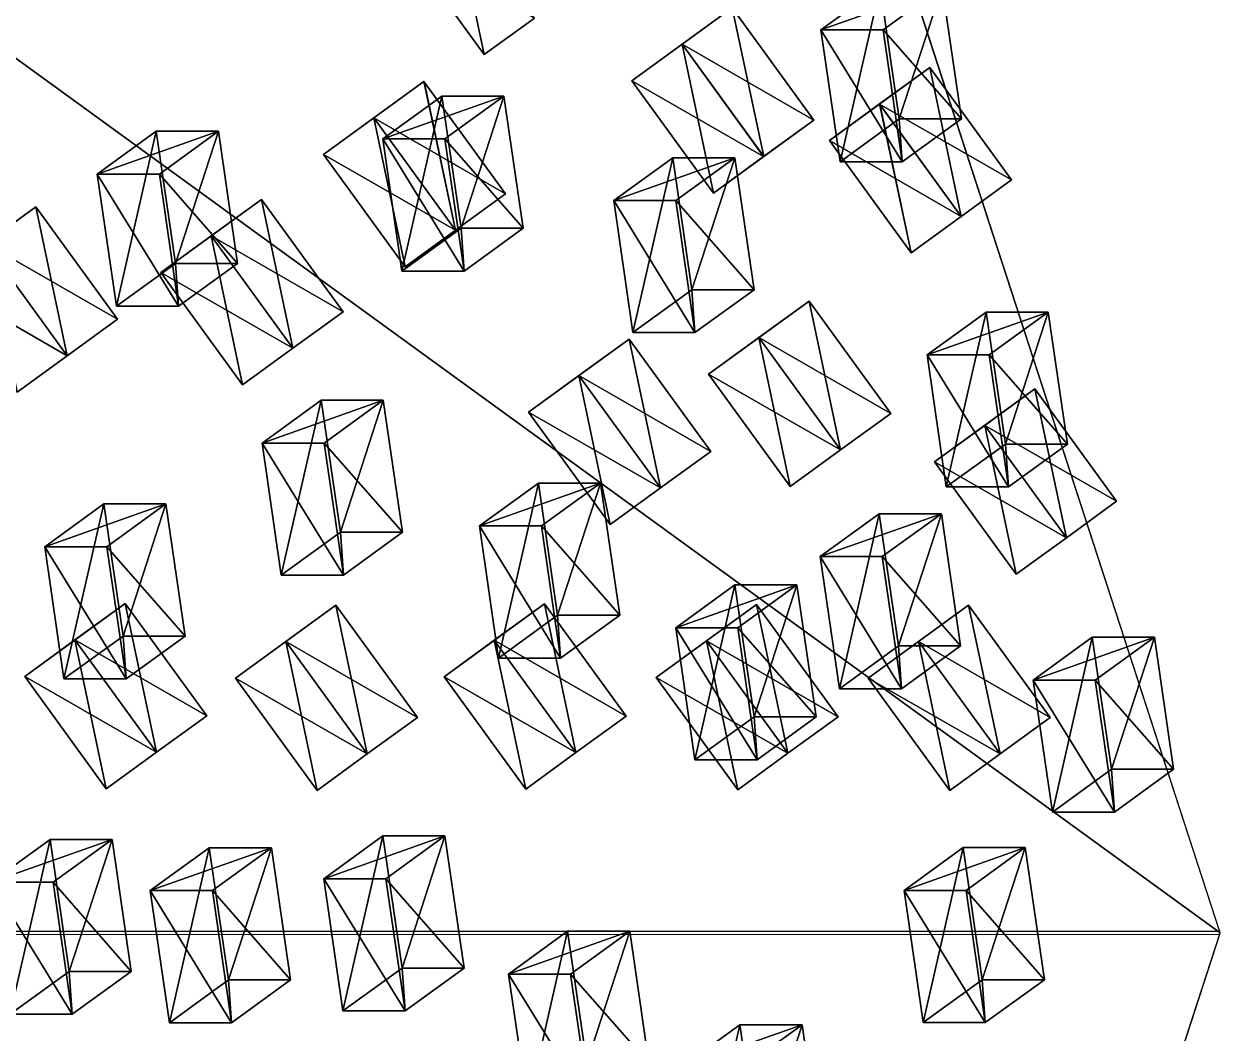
# Model space of a CAD drawing. Header units: metres. Extents: x -324 to 324, y -310 to 311.
# Drawn here: x 237.7 to 323.8, y -7.2 to 65.5 of the extents above; entities that cross this region are included whole.
import ezdxf

# ---------------------------------------------------------------- set-up
doc = ezdxf.new("R2010")
doc.units = ezdxf.units.M

msp = doc.modelspace()

# ---------------------------------------------------------------- linework, layer by layer
for p, q in [((261.94806, 190.31651, -938.3003), (323.74664, 0.10166931, -1061.9042)), ((323.78568, 7.632487e-05, -1061.6997), (261.97623, 190.21135, -938.0959)), ((323.74664, 0.10166931, -1061.9042), (200.13191, 0.09591675, -1261.8993)), ((261.9763, -190.21126, -938.09595), (323.78568, 7.632487e-05, -1061.6997)), ((200.13196, -0.09587097, -1261.8992), (323.74664, -0.101638794, -1061.904)), ((323.74664, -0.101638794, -1061.904), (261.94806, -190.3165, -938.3003))]:
    msp.add_line(p, q)
for points in [[(261.94806, 190.31651, -938.3003), (200.13191, 0.09591675, -1261.8993), (61.935257, 190.3072, -1261.8992), (61.935356, 190.30731, -1261.899)], [(161.96648, 117.557076, -738.10077), (323.78568, 7.632487e-05, -1061.6997), (261.97623, 190.21135, -938.0959), (261.97632, 190.21146, -938.09576)], [(261.94806, 190.31651, -938.3003), (323.74664, 0.10166931, -1061.9042), (200.13191, 0.09591675, -1261.8993), (200.13202, 0.09601675, -1261.8992)], [(161.96648, 117.557076, -738.10077), (161.96652, -117.55703, -738.10077), (261.9763, -190.21126, -938.09595), (261.97638, -190.21115, -938.0958)], [(161.96648, 117.557076, -738.10077), (261.9763, -190.21126, -938.09595), (323.78568, 7.632487e-05, -1061.6997), (323.78577, 0.00017632486, -1061.6996)], [(268.54596, 73.975494, -1072.2019), (264.92758, 71.34659, -1081.146), (270.80545, 63.256416, -1081.146), (270.80554, 63.256516, -1081.1459)], [(270.80545, 63.256416, -1081.146), (274.42383, 65.88533, -1072.2019), (268.54596, 73.975494, -1072.2019), (268.54605, 73.97559, -1072.2018)], [(274.4234, 65.88501, -1083.3823), (270.80545, 63.256416, -1081.146), (264.92758, 71.34659, -1081.146), (264.92767, 71.34669, -1081.1459)], [(296.43042, 55.53597, -999.1704), (295.0483, 65.04653, -996.4065), (299.30197, 68.1367, -1004.91284), (299.30206, 68.1368, -1004.9127)], [(295.0483, 65.04653, -996.4065), (299.52032, 65.04653, -994.1702), (303.774, 68.1367, -1002.6765), (303.77408, 68.1368, -1002.6764)], [(303.774, 68.1367, -1002.6765), (299.30197, 68.1367, -1004.91284), (295.0483, 65.04653, -996.4065), (295.0484, 65.04663, -996.4064)], [(299.30197, 68.1367, -1004.91284), (300.68408, 58.62614, -1007.6767), (296.43042, 55.53597, -999.1704), (296.4305, 55.536068, -999.1703)], [(300.68408, 58.62614, -1007.6767), (299.30197, 68.1367, -1004.91284), (303.774, 68.1367, -1002.6765), (303.77408, 68.1368, -1002.6764)], [(305.1561, 58.62614, -1005.4404), (303.774, 68.1367, -1002.6765), (299.52032, 65.04653, -994.1702), (299.52042, 65.04663, -994.1701)], [(303.774, 68.1367, -1002.6765), (305.1561, 58.62614, -1005.4404), (300.68408, 58.62614, -1007.6767), (300.68417, 58.62624, -1007.6766)], [(281.42734, 61.3725, -1066.1759), (285.04572, 64.00141, -1057.2318), (288.66367, 66.630005, -1059.4681), (288.66376, 66.630104, -1059.468)], [(288.66367, 66.630005, -1059.4681), (285.0453, 64.00109, -1068.4122), (281.42734, 61.3725, -1066.1759), (281.42743, 61.3726, -1066.1758)], [(285.0453, 64.00109, -1068.4122), (288.66367, 66.630005, -1059.4681), (294.54153, 58.539837, -1059.4681), (294.54163, 58.539936, -1059.468)], [(288.66367, 66.630005, -1059.4681), (285.04572, 64.00141, -1057.2318), (290.92358, 55.911243, -1057.2318), (290.92368, 55.911343, -1057.2317)], [(290.92358, 55.911243, -1057.2318), (294.54153, 58.539837, -1059.4681), (288.66367, 66.630005, -1059.4681), (288.66376, 66.630104, -1059.468)], [(274.42383, 65.88533, -1072.2019), (270.80545, 63.256416, -1081.146), (274.4234, 65.88501, -1083.3823), (274.4235, 65.88511, -1083.3822)], [(300.90244, 55.53597, -996.9341), (299.52032, 65.04653, -994.1702), (295.0483, 65.04653, -996.4065), (295.0484, 65.04663, -996.4064)], [(295.0483, 65.04653, -996.4065), (296.43042, 55.53597, -999.1704), (300.90244, 55.53597, -996.9341), (300.90253, 55.536068, -996.93396)], [(299.52032, 65.04653, -994.1702), (300.90244, 55.53597, -996.9341), (305.1561, 58.62614, -1005.4404), (305.1562, 58.62624, -1005.4403)], [(285.04572, 64.00141, -1057.2318), (281.42734, 61.3725, -1066.1759), (287.3052, 53.282333, -1066.1759), (287.3053, 53.282433, -1066.1758)], [(281.42734, 61.3725, -1066.1759), (285.0453, 64.00109, -1068.4122), (290.92316, 55.910923, -1068.4122), (290.92325, 55.911022, -1068.4121)], [(294.54153, 58.539837, -1059.4681), (290.92316, 55.910923, -1068.4122), (285.0453, 64.00109, -1068.4122), (285.04538, 64.00119, -1068.4121)], [(287.3052, 53.282333, -1066.1759), (290.92358, 55.911243, -1057.2318), (285.04572, 64.00141, -1057.2318), (285.0458, 64.00151, -1057.2317)], [(295.6572, 57.06988, -1048.2117), (299.27557, 59.698795, -1039.2676), (302.89352, 62.327385, -1041.5039), (302.89362, 62.327484, -1041.5038)], [(302.89352, 62.327385, -1041.5039), (299.27515, 59.698475, -1050.448), (295.6572, 57.06988, -1048.2117), (295.6573, 57.06998, -1048.2115)], [(299.27515, 59.698475, -1050.448), (302.89352, 62.327385, -1041.5039), (308.7714, 54.237217, -1041.5039), (308.77148, 54.237316, -1041.5038)], [(302.89352, 62.327385, -1041.5039), (299.27557, 59.698795, -1039.2676), (305.15344, 51.608624, -1039.2676), (305.15353, 51.608723, -1039.2675)], [(305.15344, 51.608624, -1039.2676), (308.7714, 54.237217, -1041.5039), (302.89352, 62.327385, -1041.5039), (302.89362, 62.327484, -1041.5038)], [(259.23053, 56.067364, -1108.3225), (262.8489, 58.696278, -1099.3784), (266.46686, 61.324867, -1101.6147), (266.46695, 61.324966, -1101.6146)], [(266.46686, 61.324867, -1101.6147), (262.84848, 58.695957, -1110.5588), (259.23053, 56.067364, -1108.3225), (259.23062, 56.067463, -1108.3224)], [(262.84848, 58.695957, -1110.5588), (266.46686, 61.324867, -1101.6147), (272.34473, 53.2347, -1101.6147), (272.34482, 53.2348, -1101.6146)], [(266.46686, 61.324867, -1101.6147), (262.8489, 58.696278, -1099.3784), (268.72678, 50.606106, -1099.3784), (268.72687, 50.606205, -1099.3783)], [(268.72678, 50.606106, -1099.3784), (272.34473, 53.2347, -1101.6147), (266.46686, 61.324867, -1101.6147), (266.46695, 61.324966, -1101.6146)], [(290.92316, 55.910923, -1068.4122), (287.3052, 53.282333, -1066.1759), (281.42734, 61.3725, -1066.1759), (281.42743, 61.3726, -1066.1758)], [(264.87802, 47.667812, -936.0733), (263.4959, 57.17838, -933.3094), (267.74957, 60.26855, -941.81573), (267.74966, 60.26865, -941.8156)], [(263.4959, 57.17838, -933.3094), (267.96793, 57.17838, -931.0731), (272.2216, 60.26855, -939.5794), (272.22168, 60.26865, -939.5793)], [(272.2216, 60.26855, -939.5794), (267.74957, 60.26855, -941.81573), (263.4959, 57.17838, -933.3094), (263.496, 57.17848, -933.30927)], [(267.74957, 60.26855, -941.81573), (269.13168, 50.757984, -944.5796), (264.87802, 47.667812, -936.0733), (264.8781, 47.66791, -936.0732)], [(269.13168, 50.757984, -944.5796), (267.74957, 60.26855, -941.81573), (272.2216, 60.26855, -939.5794), (272.22168, 60.26865, -939.5793)], [(273.6037, 50.757984, -942.3433), (272.2216, 60.26855, -939.5794), (267.96793, 57.17838, -931.0731), (267.96802, 57.17848, -931.073)], [(272.2216, 60.26855, -939.5794), (273.6037, 50.757984, -942.3433), (269.13168, 50.757984, -944.5796), (269.13177, 50.758083, -944.57947)], [(299.27557, 59.698795, -1039.2676), (295.6572, 57.06988, -1048.2117), (301.53506, 48.979713, -1048.2117), (301.53516, 48.979813, -1048.2115)], [(295.6572, 57.06988, -1048.2117), (299.27515, 59.698475, -1050.448), (305.153, 51.608303, -1050.448), (305.1531, 51.608402, -1050.4479)], [(308.7714, 54.237217, -1041.5039), (305.153, 51.608303, -1050.448), (299.27515, 59.698475, -1050.448), (299.27524, 59.698574, -1050.4479)], [(301.53506, 48.979713, -1048.2117), (305.15344, 51.608624, -1039.2676), (299.27557, 59.698795, -1039.2676), (299.27567, 59.698895, -1039.2675)], [(262.8489, 58.696278, -1099.3784), (259.23053, 56.067364, -1108.3225), (265.1084, 47.977196, -1108.3225), (265.1085, 47.977295, -1108.3224)], [(259.23053, 56.067364, -1108.3225), (262.84848, 58.695957, -1110.5588), (268.72635, 50.605785, -1110.5588), (268.72644, 50.605885, -1110.5587)], [(272.34473, 53.2347, -1101.6147), (268.72635, 50.605785, -1110.5588), (262.84848, 58.695957, -1110.5588), (262.84857, 58.696056, -1110.5587)], [(265.1084, 47.977196, -1108.3225), (268.72678, 50.606106, -1099.3784), (262.8489, 58.696278, -1099.3784), (262.849, 58.696377, -1099.3783)], [(300.90244, 55.53597, -996.9341), (296.43042, 55.53597, -999.1704), (300.68408, 58.62614, -1007.6767), (300.68417, 58.62624, -1007.6766)], [(300.68408, 58.62614, -1007.6767), (305.1561, 58.62614, -1005.4404), (300.90244, 55.53597, -996.9341), (300.90253, 55.536068, -996.93396)], [(244.32092, 45.134056, -894.9641), (242.93883, 54.644623, -892.2002), (247.19249, 57.734795, -900.70654), (247.1926, 57.734894, -900.7064)], [(242.93883, 54.644623, -892.2002), (247.41084, 54.644623, -889.9639), (251.66452, 57.734795, -898.4702), (251.66463, 57.734894, -898.4701)], [(251.66452, 57.734795, -898.4702), (247.19249, 57.734795, -900.70654), (242.93883, 54.644623, -892.2002), (242.93893, 54.644722, -892.2001)], [(247.19249, 57.734795, -900.70654), (248.5746, 48.224228, -903.4704), (244.32092, 45.134056, -894.9641), (244.32103, 45.134155, -894.964)], [(248.5746, 48.224228, -903.4704), (247.19249, 57.734795, -900.70654), (251.66452, 57.734795, -898.4702), (251.66463, 57.734894, -898.4701)], [(253.04662, 48.224228, -901.23413), (251.66452, 57.734795, -898.4702), (247.41084, 54.644623, -889.9639), (247.41095, 54.644722, -889.9638)], [(251.66452, 57.734795, -898.4702), (253.04662, 48.224228, -901.23413), (248.5746, 48.224228, -903.4704), (248.5747, 48.224327, -903.4703)], [(290.92316, 55.910923, -1068.4122), (294.54153, 58.539837, -1059.4681), (290.92358, 55.911243, -1057.2318), (290.92368, 55.911343, -1057.2317)], [(269.35004, 47.667812, -933.837), (267.96793, 57.17838, -931.0731), (263.4959, 57.17838, -933.3094), (263.496, 57.17848, -933.30927)], [(263.4959, 57.17838, -933.3094), (264.87802, 47.667812, -936.0733), (269.35004, 47.667812, -933.837), (269.35013, 47.66791, -933.83685)], [(267.96793, 57.17838, -931.0731), (269.35004, 47.667812, -933.837), (273.6037, 50.757984, -942.3433), (273.6038, 50.758083, -942.3432)], [(305.153, 51.608303, -1050.448), (301.53506, 48.979713, -1048.2117), (295.6572, 57.06988, -1048.2117), (295.6573, 57.06998, -1048.2115)], [(268.72635, 50.605785, -1110.5588), (265.1084, 47.977196, -1108.3225), (259.23053, 56.067364, -1108.3225), (259.23062, 56.067463, -1108.3224)], [(281.50717, 43.232594, -969.3276), (280.12506, 52.74316, -966.56366), (284.37872, 55.833332, -975.07), (284.3788, 55.83343, -975.0699)], [(280.12506, 52.74316, -966.56366), (284.59708, 52.74316, -964.3274), (288.85074, 55.833332, -972.8337), (288.85083, 55.83343, -972.83356)], [(288.85074, 55.833332, -972.8337), (284.37872, 55.833332, -975.07), (280.12506, 52.74316, -966.56366), (280.12515, 52.74326, -966.56354)], [(284.37872, 55.833332, -975.07), (285.76083, 46.322765, -977.83386), (281.50717, 43.232594, -969.3276), (281.50726, 43.232693, -969.32745)], [(285.76083, 46.322765, -977.83386), (284.37872, 55.833332, -975.07), (288.85074, 55.833332, -972.8337), (288.85083, 55.83343, -972.83356)], [(290.23285, 46.322765, -975.5976), (288.85074, 55.833332, -972.8337), (284.59708, 52.74316, -964.3274), (284.59717, 52.74326, -964.3273)], [(288.85074, 55.833332, -972.8337), (290.23285, 46.322765, -975.5976), (285.76083, 46.322765, -977.83386), (285.76093, 46.322865, -977.83374)], [(290.92358, 55.911243, -1057.2318), (287.3052, 53.282333, -1066.1759), (290.92316, 55.910923, -1068.4122), (290.92325, 55.911022, -1068.4121)], [(248.79295, 45.134056, -892.7278), (247.41084, 54.644623, -889.9639), (242.93883, 54.644623, -892.2002), (242.93893, 54.644722, -892.2001)], [(242.93883, 54.644623, -892.2002), (244.32092, 45.134056, -894.9641), (248.79295, 45.134056, -892.7278), (248.79306, 45.134155, -892.72766)], [(247.41084, 54.644623, -889.9639), (248.79295, 45.134056, -892.7278), (253.04662, 48.224228, -901.23413), (253.04672, 48.224327, -901.234)], [(305.153, 51.608303, -1050.448), (308.7714, 54.237217, -1041.5039), (305.15344, 51.608624, -1039.2676), (305.15353, 51.608723, -1039.2675)], [(247.52797, 47.564938, -1137.2494), (251.14636, 50.19385, -1128.3053), (254.76431, 52.82244, -1130.5416), (254.76442, 52.82254, -1130.5415)], [(254.76431, 52.82244, -1130.5416), (251.14592, 50.19353, -1139.4857), (247.52797, 47.564938, -1137.2494), (247.52808, 47.565037, -1137.2493)], [(251.14592, 50.19353, -1139.4857), (254.76431, 52.82244, -1130.5416), (260.64215, 44.732273, -1130.5416), (260.64224, 44.732372, -1130.5415)], [(254.76431, 52.82244, -1130.5416), (251.14636, 50.19385, -1128.3053), (257.02423, 42.10368, -1128.3053), (257.02432, 42.10378, -1128.3052)], [(257.02423, 42.10368, -1128.3053), (260.64215, 44.732273, -1130.5416), (254.76431, 52.82244, -1130.5416), (254.76442, 52.82254, -1130.5415)], [(268.72635, 50.605785, -1110.5588), (272.34473, 53.2347, -1101.6147), (268.72678, 50.606106, -1099.3784), (268.72687, 50.606205, -1099.3783)], [(285.9792, 43.232594, -967.09125), (284.59708, 52.74316, -964.3274), (280.12506, 52.74316, -966.56366), (280.12515, 52.74326, -966.56354)], [(280.12506, 52.74316, -966.56366), (281.50717, 43.232594, -969.3276), (285.9792, 43.232594, -967.09125), (285.97928, 43.232693, -967.0911)], [(284.59708, 52.74316, -964.3274), (285.9792, 43.232594, -967.09125), (290.23285, 46.322765, -975.5976), (290.23294, 46.322865, -975.5975)], [(231.28735, 47.03281, -1164.1494), (234.90575, 49.661724, -1155.2053), (238.5237, 52.290314, -1157.4417), (238.5238, 52.290413, -1157.4415)], [(238.5237, 52.290314, -1157.4417), (234.9053, 49.661404, -1166.3857), (231.28735, 47.03281, -1164.1494), (231.28746, 47.03291, -1164.1493)], [(234.9053, 49.661404, -1166.3857), (238.5237, 52.290314, -1157.4417), (244.40155, 44.200146, -1157.4417), (244.40166, 44.200245, -1157.4415)], [(238.5237, 52.290314, -1157.4417), (234.90575, 49.661724, -1155.2053), (240.7836, 41.571552, -1155.2053), (240.7837, 41.57165, -1155.2052)], [(240.7836, 41.571552, -1155.2053), (244.40155, 44.200146, -1157.4417), (238.5237, 52.290314, -1157.4417), (238.5238, 52.290413, -1157.4415)], [(305.15344, 51.608624, -1039.2676), (301.53506, 48.979713, -1048.2117), (305.153, 51.608303, -1050.448), (305.1531, 51.608402, -1050.4479)], [(251.14636, 50.19385, -1128.3053), (247.52797, 47.564938, -1137.2494), (253.40582, 39.47477, -1137.2494), (253.40593, 39.47487, -1137.2493)], [(247.52797, 47.564938, -1137.2494), (251.14592, 50.19353, -1139.4857), (257.02377, 42.10336, -1139.4857), (257.02386, 42.10346, -1139.4856)], [(260.64215, 44.732273, -1130.5416), (257.02377, 42.10336, -1139.4857), (251.14592, 50.19353, -1139.4857), (251.14603, 50.19363, -1139.4856)], [(253.40582, 39.47477, -1137.2494), (257.02423, 42.10368, -1128.3053), (251.14636, 50.19385, -1128.3053), (251.14647, 50.19395, -1128.3052)], [(269.35004, 47.667812, -933.837), (264.87802, 47.667812, -936.0733), (269.13168, 50.757984, -944.5796), (269.13177, 50.758083, -944.57947)], [(268.72678, 50.606106, -1099.3784), (265.1084, 47.977196, -1108.3225), (268.72635, 50.605785, -1110.5588), (268.72644, 50.605885, -1110.5587)], [(269.13168, 50.757984, -944.5796), (273.6037, 50.757984, -942.3433), (269.35004, 47.667812, -933.837), (269.35013, 47.66791, -933.83685)], [(231.28735, 47.03281, -1164.1494), (234.9053, 49.661404, -1166.3857), (240.78316, 41.57123, -1166.3857), (240.78326, 41.57133, -1166.3856)], [(244.40155, 44.200146, -1157.4417), (240.78316, 41.57123, -1166.3857), (234.9053, 49.661404, -1166.3857), (234.90541, 49.661503, -1166.3856)], [(237.1652, 38.942642, -1164.1494), (240.7836, 41.571552, -1155.2053), (234.90575, 49.661724, -1155.2053), (234.90585, 49.661823, -1155.2052)], [(248.79295, 45.134056, -892.7278), (244.32092, 45.134056, -894.9641), (248.5746, 48.224228, -903.4704), (248.5747, 48.224327, -903.4703)], [(257.02377, 42.10336, -1139.4857), (253.40582, 39.47477, -1137.2494), (247.52797, 47.564938, -1137.2494), (247.52808, 47.565037, -1137.2493)], [(248.5746, 48.224228, -903.4704), (253.04662, 48.224228, -901.23413), (248.79295, 45.134056, -892.7278), (248.79306, 45.134155, -892.72766)], [(240.78316, 41.57123, -1166.3857), (237.1652, 38.942642, -1164.1494), (231.28735, 47.03281, -1164.1494), (231.28746, 47.03291, -1164.1493)], [(285.9792, 43.232594, -967.09125), (281.50717, 43.232594, -969.3276), (285.76083, 46.322765, -977.83386), (285.76093, 46.322865, -977.83374)], [(285.76083, 46.322765, -977.83386), (290.23285, 46.322765, -975.5976), (285.9792, 43.232594, -967.09125), (285.97928, 43.232693, -967.0911)], [(286.9554, 40.244152, -1082.0673), (290.5738, 42.873066, -1073.1232), (294.19174, 45.501656, -1075.3595), (294.19183, 45.501755, -1075.3594)], [(294.19174, 45.501656, -1075.3595), (290.57336, 42.872746, -1084.3036), (286.9554, 40.244152, -1082.0673), (286.9555, 40.24425, -1082.0671)], [(290.57336, 42.872746, -1084.3036), (294.19174, 45.501656, -1075.3595), (300.0696, 37.411488, -1075.3595), (300.0697, 37.411587, -1075.3594)], [(294.19174, 45.501656, -1075.3595), (290.5738, 42.873066, -1073.1232), (296.45166, 34.782894, -1073.1232), (296.45175, 34.782993, -1073.123)], [(296.45166, 34.782894, -1073.1232), (300.0696, 37.411488, -1075.3595), (294.19174, 45.501656, -1075.3595), (294.19183, 45.501755, -1075.3594)], [(240.78316, 41.57123, -1166.3857), (244.40155, 44.200146, -1157.4417), (240.7836, 41.571552, -1155.2053), (240.7837, 41.57165, -1155.2052)], [(257.02377, 42.10336, -1139.4857), (260.64215, 44.732273, -1130.5416), (257.02423, 42.10368, -1128.3053), (257.02432, 42.10378, -1128.3052)], [(304.07208, 32.11699, -1014.45184), (302.68997, 41.627556, -1011.6879), (306.94363, 44.717728, -1020.1943), (306.94373, 44.717827, -1020.19415)], [(302.68997, 41.627556, -1011.6879), (307.162, 41.627556, -1009.45166), (311.41565, 44.717728, -1017.95795), (311.41574, 44.717827, -1017.9578)], [(311.41565, 44.717728, -1017.95795), (306.94363, 44.717728, -1020.1943), (302.68997, 41.627556, -1011.6879), (302.69006, 41.627655, -1011.6878)], [(306.94363, 44.717728, -1020.1943), (308.32574, 35.20716, -1022.9581), (304.07208, 32.11699, -1014.45184), (304.07217, 32.11709, -1014.4517)], [(308.32574, 35.20716, -1022.9581), (306.94363, 44.717728, -1020.1943), (311.41565, 44.717728, -1017.95795), (311.41574, 44.717827, -1017.9578)], [(312.79776, 35.20716, -1020.72186), (311.41565, 44.717728, -1017.95795), (307.162, 41.627556, -1009.45166), (307.16208, 41.627655, -1009.45154)], [(311.41565, 44.717728, -1017.95795), (312.79776, 35.20716, -1020.72186), (308.32574, 35.20716, -1022.9581), (308.32584, 35.20726, -1022.958)], [(273.99374, 37.510998, -1106.2496), (277.61212, 40.13991, -1097.3055), (281.23007, 42.7685, -1099.5419), (281.23016, 42.7686, -1099.5417)], [(281.23007, 42.7685, -1099.5419), (277.6117, 40.13959, -1108.486), (273.99374, 37.510998, -1106.2496), (273.99384, 37.511097, -1106.2495)], [(277.6117, 40.13959, -1108.486), (281.23007, 42.7685, -1099.5419), (287.10794, 34.678333, -1099.5419), (287.10803, 34.678432, -1099.5417)], [(281.23007, 42.7685, -1099.5419), (277.61212, 40.13991, -1097.3055), (283.49, 32.04974, -1097.3055), (283.49008, 32.04984, -1097.3054)], [(283.49, 32.04974, -1097.3055), (287.10794, 34.678333, -1099.5419), (281.23007, 42.7685, -1099.5419), (281.23016, 42.7686, -1099.5417)], [(290.5738, 42.873066, -1073.1232), (286.9554, 40.244152, -1082.0673), (292.83328, 32.153984, -1082.0673), (292.83337, 32.154083, -1082.0671)], [(286.9554, 40.244152, -1082.0673), (290.57336, 42.872746, -1084.3036), (296.45123, 34.782574, -1084.3036), (296.45132, 34.782673, -1084.3035)], [(300.0696, 37.411488, -1075.3595), (296.45123, 34.782574, -1084.3036), (290.57336, 42.872746, -1084.3036), (290.57346, 42.872845, -1084.3035)], [(292.83328, 32.153984, -1082.0673), (296.45166, 34.782894, -1073.1232), (290.5738, 42.873066, -1073.1232), (290.57388, 42.873165, -1073.123)], [(240.7836, 41.571552, -1155.2053), (237.1652, 38.942642, -1164.1494), (240.78316, 41.57123, -1166.3857), (240.78326, 41.57133, -1166.3856)], [(257.02423, 42.10368, -1128.3053), (253.40582, 39.47477, -1137.2494), (257.02377, 42.10336, -1139.4857), (257.02386, 42.10346, -1139.4856)], [(308.5441, 32.11699, -1012.2155), (307.162, 41.627556, -1009.45166), (302.68997, 41.627556, -1011.6879), (302.69006, 41.627655, -1011.6878)], [(302.68997, 41.627556, -1011.6879), (304.07208, 32.11699, -1014.45184), (308.5441, 32.11699, -1012.2155), (308.5442, 32.11709, -1012.2154)], [(307.162, 41.627556, -1009.45166), (308.5441, 32.11699, -1012.2155), (312.79776, 35.20716, -1020.72186), (312.79785, 35.20726, -1020.72174)], [(277.61212, 40.13991, -1097.3055), (273.99374, 37.510998, -1106.2496), (279.8716, 29.420828, -1106.2496), (279.8717, 29.420927, -1106.2495)], [(273.99374, 37.510998, -1106.2496), (277.6117, 40.13959, -1108.486), (283.48956, 32.04942, -1108.486), (283.48965, 32.04952, -1108.4858)], [(287.10794, 34.678333, -1099.5419), (283.48956, 32.04942, -1108.486), (277.6117, 40.13959, -1108.486), (277.6118, 40.13969, -1108.4858)], [(279.8716, 29.420828, -1106.2496), (283.49, 32.04974, -1097.3055), (277.61212, 40.13991, -1097.3055), (277.6122, 40.14001, -1097.3054)], [(296.45123, 34.782574, -1084.3036), (292.83328, 32.153984, -1082.0673), (286.9554, 40.244152, -1082.0673), (286.9555, 40.24425, -1082.0671)], [(303.22284, 33.920773, -1063.1819), (306.84122, 36.549686, -1054.2378), (310.45917, 39.178276, -1056.4741), (310.45926, 39.178375, -1056.474)], [(310.45917, 39.178276, -1056.4741), (306.8408, 36.549366, -1065.4182), (303.22284, 33.920773, -1063.1819), (303.22293, 33.92087, -1063.1818)], [(306.8408, 36.549366, -1065.4182), (310.45917, 39.178276, -1056.4741), (316.33704, 31.088108, -1056.4741), (316.33713, 31.088207, -1056.474)], [(310.45917, 39.178276, -1056.4741), (306.84122, 36.549686, -1054.2378), (312.7191, 28.459515, -1054.2378), (312.71918, 28.459614, -1054.2377)], [(312.7191, 28.459515, -1054.2378), (316.33704, 31.088108, -1056.4741), (310.45917, 39.178276, -1056.4741), (310.45926, 39.178375, -1056.474)], [(256.19385, 25.76369, -918.70703), (254.81174, 35.274258, -915.9431), (259.0654, 38.36443, -924.44946), (259.0655, 38.36453, -924.44934)], [(254.81174, 35.274258, -915.9431), (259.28375, 35.274258, -913.70685), (263.5374, 38.36443, -922.21313), (263.5375, 38.36453, -922.213)], [(263.5374, 38.36443, -922.21313), (259.0654, 38.36443, -924.44946), (254.81174, 35.274258, -915.9431), (254.81184, 35.274357, -915.943)], [(259.0654, 38.36443, -924.44946), (260.4475, 28.853863, -927.2133), (256.19385, 25.76369, -918.70703), (256.19394, 25.76379, -918.7069)], [(260.4475, 28.853863, -927.2133), (259.0654, 38.36443, -924.44946), (263.5374, 38.36443, -922.21313), (263.5375, 38.36453, -922.213)], [(264.91953, 28.853865, -924.97705), (263.5374, 38.36443, -922.21313), (259.28375, 35.274258, -913.70685), (259.28384, 35.274357, -913.7067)], [(263.5374, 38.36443, -922.21313), (264.91953, 28.853865, -924.97705), (260.4475, 28.853863, -927.2133), (260.4476, 28.853962, -927.2132)], [(283.48956, 32.04942, -1108.486), (279.8716, 29.420828, -1106.2496), (273.99374, 37.510998, -1106.2496), (273.99384, 37.511097, -1106.2495)], [(296.45123, 34.782574, -1084.3036), (300.0696, 37.411488, -1075.3595), (296.45166, 34.782894, -1073.1232), (296.45175, 34.782993, -1073.123)], [(306.84122, 36.549686, -1054.2378), (303.22284, 33.920773, -1063.1819), (309.1007, 25.830603, -1063.1819), (309.1008, 25.830702, -1063.1818)], [(303.22284, 33.920773, -1063.1819), (306.8408, 36.549366, -1065.4182), (312.71866, 28.459196, -1065.4182), (312.71875, 28.459295, -1065.4181)], [(316.33704, 31.088108, -1056.4741), (312.71866, 28.459196, -1065.4182), (306.8408, 36.549366, -1065.4182), (306.84088, 36.549465, -1065.4181)], [(309.1007, 25.830603, -1063.1819), (312.7191, 28.459515, -1054.2378), (306.84122, 36.549686, -1054.2378), (306.8413, 36.549786, -1054.2377)], [(260.66586, 25.763693, -916.4707), (259.28375, 35.274258, -913.70685), (254.81174, 35.274258, -915.9431), (254.81184, 35.274357, -915.943)], [(254.81174, 35.274258, -915.9431), (256.19385, 25.76369, -918.70703), (260.66586, 25.763693, -916.4707), (260.66595, 25.763792, -916.4706)], [(259.28375, 35.274258, -913.70685), (260.66586, 25.763693, -916.4707), (264.91953, 28.853865, -924.97705), (264.91962, 28.853964, -924.9769)], [(283.48956, 32.04942, -1108.486), (287.10794, 34.678333, -1099.5419), (283.49, 32.04974, -1097.3055), (283.49008, 32.04984, -1097.3054)], [(296.45166, 34.782894, -1073.1232), (292.83328, 32.153984, -1082.0673), (296.45123, 34.782574, -1084.3036), (296.45132, 34.782673, -1084.3035)], [(308.5441, 32.11699, -1012.2155), (304.07208, 32.11699, -1014.45184), (308.32574, 35.20716, -1022.9581), (308.32584, 35.20726, -1022.958)], [(308.32574, 35.20716, -1022.9581), (312.79776, 35.20716, -1020.72186), (308.5441, 32.11699, -1012.2155), (308.5442, 32.11709, -1012.2154)], [(312.71866, 28.459196, -1065.4182), (309.1007, 25.830603, -1063.1819), (303.22284, 33.920773, -1063.1819), (303.22293, 33.92087, -1063.1818)], [(271.83444, 19.79807, -949.98444), (270.45233, 29.308636, -947.2205), (274.706, 32.398808, -955.72687), (274.7061, 32.398907, -955.72675)], [(270.45233, 29.308636, -947.2205), (274.92435, 29.308638, -944.98425), (279.178, 32.398808, -953.49054), (279.1781, 32.398907, -953.4904)], [(279.178, 32.398808, -953.49054), (274.706, 32.398808, -955.72687), (270.45233, 29.308636, -947.2205), (270.45242, 29.308735, -947.2204)], [(274.706, 32.398808, -955.72687), (276.0881, 22.888243, -958.4907), (271.83444, 19.79807, -949.98444), (271.83453, 19.79817, -949.9843)], [(276.0881, 22.888243, -958.4907), (274.706, 32.398808, -955.72687), (279.178, 32.398808, -953.49054), (279.1781, 32.398907, -953.4904)], [(280.56012, 22.888245, -956.25446), (279.178, 32.398808, -953.49054), (274.92435, 29.308638, -944.98425), (274.92444, 29.308737, -944.98413)], [(279.178, 32.398808, -953.49054), (280.56012, 22.888245, -956.25446), (276.0881, 22.888243, -958.4907), (276.0882, 22.888342, -958.4906)], [(283.49, 32.04974, -1097.3055), (279.8716, 29.420828, -1106.2496), (283.48956, 32.04942, -1108.486), (283.48965, 32.04952, -1108.4858)], [(312.71866, 28.459196, -1065.4182), (316.33704, 31.088108, -1056.4741), (312.7191, 28.459515, -1054.2378), (312.71918, 28.459614, -1054.2377)], [(239.16193, 27.803938, -884.64734), (243.63394, 27.80394, -882.4111), (247.88762, 30.894112, -890.91736), (247.88773, 30.89421, -890.91724)], [(240.54402, 18.293373, -887.41125), (239.16193, 27.803938, -884.64734), (243.41559, 30.89411, -893.1537), (243.4157, 30.894209, -893.15356)], [(247.88762, 30.894112, -890.91736), (243.41559, 30.89411, -893.1537), (239.16193, 27.803938, -884.64734), (239.16203, 27.804037, -884.6472)], [(243.41559, 30.89411, -893.1537), (244.7977, 21.383545, -895.91754), (240.54402, 18.293373, -887.41125), (240.54413, 18.293472, -887.41113)], [(244.7977, 21.383545, -895.91754), (243.41559, 30.89411, -893.1537), (247.88762, 30.894112, -890.91736), (247.88773, 30.89421, -890.91724)], [(249.26971, 21.383547, -893.6813), (247.88762, 30.894112, -890.91736), (243.63394, 27.80394, -882.4111), (243.63405, 27.804039, -882.41095)], [(247.88762, 30.894112, -890.91736), (249.26971, 21.383547, -893.6813), (244.7977, 21.383545, -895.91754), (244.7978, 21.383644, -895.9174)], [(294.9923, 27.10063, -996.2945), (299.46432, 27.100632, -994.0582), (303.718, 30.190804, -1002.5645), (303.71808, 30.190903, -1002.5644)], [(296.37442, 17.590065, -999.0584), (294.9923, 27.10063, -996.2945), (299.24597, 30.190802, -1004.80084), (299.24606, 30.1909, -1004.8007)], [(303.718, 30.190804, -1002.5645), (299.24597, 30.190802, -1004.80084), (294.9923, 27.10063, -996.2945), (294.9924, 27.100729, -996.2944)], [(299.24597, 30.190802, -1004.80084), (300.62808, 20.680237, -1007.5647), (296.37442, 17.590065, -999.0584), (296.3745, 17.590164, -999.0583)], [(300.62808, 20.680237, -1007.5647), (299.24597, 30.190802, -1004.80084), (303.718, 30.190804, -1002.5645), (303.71808, 30.190903, -1002.5644)], [(305.1001, 20.680239, -1005.3284), (303.718, 30.190804, -1002.5645), (299.46432, 27.100632, -994.0582), (299.46442, 27.10073, -994.0581)], [(303.718, 30.190804, -1002.5645), (305.1001, 20.680239, -1005.3284), (300.62808, 20.680237, -1007.5647), (300.62817, 20.680336, -1007.5646)], [(276.30646, 19.798073, -947.7481), (274.92435, 29.308638, -944.98425), (270.45233, 29.308636, -947.2205), (270.45242, 29.308735, -947.2204)], [(270.45233, 29.308636, -947.2205), (271.83444, 19.79807, -949.98444), (276.30646, 19.798073, -947.7481), (276.30655, 19.798172, -947.748)], [(274.92435, 29.308638, -944.98425), (276.30646, 19.798073, -947.7481), (280.56012, 22.888245, -956.25446), (280.5602, 22.888344, -956.25433)], [(260.66586, 25.763693, -916.4707), (256.19385, 25.76369, -918.70703), (260.4475, 28.853863, -927.2133), (260.4476, 28.853962, -927.2132)], [(260.4475, 28.853863, -927.2133), (264.91953, 28.853865, -924.97705), (260.66586, 25.763693, -916.4707), (260.66595, 25.763792, -916.4706)], [(312.7191, 28.459515, -1054.2378), (309.1007, 25.830603, -1063.1819), (312.71866, 28.459196, -1065.4182), (312.71875, 28.459295, -1065.4181)], [(245.01605, 18.293375, -885.1749), (243.63394, 27.80394, -882.4111), (239.16193, 27.803938, -884.64734), (239.16203, 27.804037, -884.6472)], [(239.16193, 27.803938, -884.64734), (240.54402, 18.293373, -887.41125), (245.01605, 18.293375, -885.1749), (245.01616, 18.293474, -885.1748)], [(243.63394, 27.80394, -882.4111), (245.01605, 18.293375, -885.1749), (249.26971, 21.383547, -893.6813), (249.26982, 21.383646, -893.68115)], [(300.84644, 17.590067, -996.8221), (299.46432, 27.100632, -994.0582), (294.9923, 27.10063, -996.2945), (294.9924, 27.100729, -996.2944)], [(294.9923, 27.10063, -996.2945), (296.37442, 17.590065, -999.0584), (300.84644, 17.590067, -996.8221), (300.84653, 17.590166, -996.82196)], [(299.46432, 27.100632, -994.0582), (300.84644, 17.590067, -996.8221), (305.1001, 20.680239, -1005.3284), (305.1002, 20.680338, -1005.3283)], [(284.59506, 21.984095, -975.50256), (289.06708, 21.984097, -973.2663), (293.32074, 25.074268, -981.7726), (293.32083, 25.074368, -981.77246)], [(285.97717, 12.47353, -978.2665), (284.59506, 21.984095, -975.50256), (288.84872, 25.074266, -984.0089), (288.84882, 25.074366, -984.0088)], [(293.32074, 25.074268, -981.7726), (288.84872, 25.074266, -984.0089), (284.59506, 21.984095, -975.50256), (284.59515, 21.984194, -975.50244)], [(288.84872, 25.074266, -984.0089), (290.23083, 15.563702, -986.77277), (285.97717, 12.47353, -978.2665), (285.97726, 12.47363, -978.26636)], [(290.23083, 15.563702, -986.77277), (288.84872, 25.074266, -984.0089), (293.32074, 25.074268, -981.7726), (293.32083, 25.074368, -981.77246)], [(294.70285, 15.563704, -984.5365), (293.32074, 25.074268, -981.7726), (289.06708, 21.984097, -973.2663), (289.06717, 21.984196, -973.2662)], [(293.32074, 25.074268, -981.7726), (294.70285, 15.563704, -984.5365), (290.23083, 15.563702, -986.77277), (290.23093, 15.563802, -986.77264)], [(237.71553, 18.473942, -1187.3186), (241.33392, 21.102854, -1178.3745), (244.95187, 23.731447, -1180.6108), (244.95198, 23.731546, -1180.6107)], [(244.95187, 23.731447, -1180.6108), (241.33348, 21.102535, -1189.5549), (237.71553, 18.473942, -1187.3186), (237.71564, 18.474041, -1187.3185)], [(241.33348, 21.102535, -1189.5549), (244.95187, 23.731447, -1180.6108), (250.82973, 15.641277, -1180.6108), (250.82983, 15.641377, -1180.6107)], [(244.95187, 23.731447, -1180.6108), (241.33392, 21.102854, -1178.3745), (247.21178, 13.012685, -1178.3745), (247.21188, 13.012785, -1178.3744)], [(247.21178, 13.012685, -1178.3745), (250.82973, 15.641277, -1180.6108), (244.95187, 23.731447, -1180.6108), (244.95198, 23.731546, -1180.6107)], [(252.88931, 18.358288, -1162.9058), (256.5077, 20.9872, -1153.9617), (260.12564, 23.615793, -1156.198), (260.12573, 23.615892, -1156.1979)], [(260.12564, 23.615793, -1156.198), (256.50726, 20.986881, -1165.1421), (252.88931, 18.358288, -1162.9058), (252.88942, 18.358387, -1162.9056)], [(256.50726, 20.986881, -1165.1421), (260.12564, 23.615793, -1156.198), (266.0035, 15.525623, -1156.198), (266.0036, 15.525723, -1156.1979)], [(260.12564, 23.615793, -1156.198), (256.5077, 20.9872, -1153.9617), (262.38556, 12.897031, -1153.9617), (262.38565, 12.897131, -1153.9615)], [(262.38556, 12.897031, -1153.9617), (266.0035, 15.525623, -1156.198), (260.12564, 23.615793, -1156.198), (260.12573, 23.615892, -1156.1979)], [(267.91177, 18.450954, -1138.493), (271.53015, 21.079866, -1129.549), (275.1481, 23.70846, -1131.7853), (275.1482, 23.708559, -1131.7852)], [(275.1481, 23.70846, -1131.7853), (271.52972, 21.079548, -1140.7294), (267.91177, 18.450954, -1138.493), (267.91187, 18.451054, -1138.4929)], [(271.52972, 21.079548, -1140.7294), (275.1481, 23.70846, -1131.7853), (281.02597, 15.61829, -1131.7853), (281.02606, 15.61839, -1131.7852)], [(275.1481, 23.70846, -1131.7853), (271.53015, 21.079866, -1129.549), (277.40802, 12.989697, -1129.549), (277.4081, 12.989798, -1129.5488)], [(277.40802, 12.989697, -1129.549), (281.02597, 15.61829, -1131.7853), (275.1481, 23.70846, -1131.7853), (275.1482, 23.708559, -1131.7852)], [(283.17877, 18.403004, -1113.8499), (286.79715, 21.031916, -1104.9058), (290.4151, 23.66051, -1107.1421), (290.4152, 23.660608, -1107.142)], [(290.4151, 23.66051, -1107.1421), (286.79672, 21.031597, -1116.0862), (283.17877, 18.403004, -1113.8499), (283.17886, 18.403103, -1113.8497)], [(286.79672, 21.031597, -1116.0862), (290.4151, 23.66051, -1107.1421), (296.29297, 15.570339, -1107.1421), (296.29306, 15.570439, -1107.142)], [(290.4151, 23.66051, -1107.1421), (286.79715, 21.031916, -1104.9058), (292.67502, 12.941747, -1104.9058), (292.6751, 12.941847, -1104.9056)], [(292.67502, 12.941747, -1104.9058), (296.29297, 15.570339, -1107.1421), (290.4151, 23.66051, -1107.1421), (290.4152, 23.660608, -1107.142)], [(298.44574, 18.35506, -1089.2068), (302.06412, 20.983973, -1080.2627), (305.68207, 23.612566, -1082.499), (305.68216, 23.612665, -1082.4989)], [(305.68207, 23.612566, -1082.499), (302.0637, 20.983654, -1091.4431), (298.44574, 18.35506, -1089.2068), (298.44583, 18.35516, -1089.2067)], [(302.0637, 20.983654, -1091.4431), (305.68207, 23.612566, -1082.499), (311.55994, 15.522396, -1082.499), (311.56003, 15.522496, -1082.4989)], [(305.68207, 23.612566, -1082.499), (302.06412, 20.983973, -1080.2627), (307.942, 12.893804, -1080.2627), (307.94208, 12.893904, -1080.2626)], [(307.942, 12.893804, -1080.2627), (311.55994, 15.522396, -1082.499), (305.68207, 23.612566, -1082.499), (305.68216, 23.612665, -1082.4989)], [(276.30646, 19.798073, -947.7481), (271.83444, 19.79807, -949.98444), (276.0881, 22.888243, -958.4907), (276.0882, 22.888342, -958.4906)], [(276.0881, 22.888243, -958.4907), (280.56012, 22.888245, -956.25446), (276.30646, 19.798073, -947.7481), (276.30655, 19.798172, -947.748)], [(290.4492, 12.473532, -976.03015), (289.06708, 21.984097, -973.2663), (284.59506, 21.984095, -975.50256), (284.59515, 21.984194, -975.50244)], [(284.59506, 21.984095, -975.50256), (285.97717, 12.47353, -978.2665), (290.4492, 12.473532, -976.03015), (290.44928, 12.473632, -976.03)], [(289.06708, 21.984097, -973.2663), (290.4492, 12.473532, -976.03015), (294.70285, 15.563704, -984.5365), (294.70294, 15.563804, -984.5364)], [(241.33392, 21.102854, -1178.3745), (237.71553, 18.473942, -1187.3186), (243.59338, 10.383772, -1187.3186), (243.59349, 10.383872, -1187.3185)], [(237.71553, 18.473942, -1187.3186), (241.33348, 21.102535, -1189.5549), (247.21133, 13.012365, -1189.5549), (247.21144, 13.0124655, -1189.5548)], [(245.01605, 18.293375, -885.1749), (240.54402, 18.293373, -887.41125), (244.7977, 21.383545, -895.91754), (244.7978, 21.383644, -895.9174)], [(250.82973, 15.641277, -1180.6108), (247.21133, 13.012365, -1189.5549), (241.33348, 21.102535, -1189.5549), (241.33359, 21.102634, -1189.5548)], [(243.59338, 10.383772, -1187.3186), (247.21178, 13.012685, -1178.3745), (241.33392, 21.102854, -1178.3745), (241.33403, 21.102953, -1178.3744)], [(244.7977, 21.383545, -895.91754), (249.26971, 21.383547, -893.6813), (245.01605, 18.293375, -885.1749), (245.01616, 18.293474, -885.1748)], [(256.5077, 20.9872, -1153.9617), (252.88931, 18.358288, -1162.9058), (258.76718, 10.268118, -1162.9058), (258.76727, 10.268218, -1162.9056)], [(252.88931, 18.358288, -1162.9058), (256.50726, 20.986881, -1165.1421), (262.38513, 12.896711, -1165.1421), (262.38522, 12.8968115, -1165.142)], [(266.0035, 15.525623, -1156.198), (262.38513, 12.896711, -1165.1421), (256.50726, 20.986881, -1165.1421), (256.50735, 20.98698, -1165.142)], [(258.76718, 10.268118, -1162.9058), (262.38556, 12.897031, -1153.9617), (256.5077, 20.9872, -1153.9617), (256.50778, 20.987299, -1153.9615)], [(271.53015, 21.079866, -1129.549), (267.91177, 18.450954, -1138.493), (273.78964, 10.360785, -1138.493), (273.78973, 10.360885, -1138.4929)], [(267.91177, 18.450954, -1138.493), (271.52972, 21.079548, -1140.7294), (277.4076, 12.989378, -1140.7294), (277.40768, 12.989478, -1140.7292)], [(281.02597, 15.61829, -1131.7853), (277.4076, 12.989378, -1140.7294), (271.52972, 21.079548, -1140.7294), (271.52982, 21.079647, -1140.7292)], [(273.78964, 10.360785, -1138.493), (277.40802, 12.989697, -1129.549), (271.53015, 21.079866, -1129.549), (271.53024, 21.079966, -1129.5488)], [(286.79715, 21.031916, -1104.9058), (283.17877, 18.403004, -1113.8499), (289.05664, 10.312834, -1113.8499), (289.05673, 10.312934, -1113.8497)], [(283.17877, 18.403004, -1113.8499), (286.79672, 21.031597, -1116.0862), (292.6746, 12.941427, -1116.0862), (292.67468, 12.941527, -1116.086)], [(296.29297, 15.570339, -1107.1421), (292.6746, 12.941427, -1116.0862), (286.79672, 21.031597, -1116.0862), (286.7968, 21.031696, -1116.086)], [(289.05664, 10.312834, -1113.8499), (292.67502, 12.941747, -1104.9058), (286.79715, 21.031916, -1104.9058), (286.79724, 21.032015, -1104.9056)], [(300.84644, 17.590067, -996.8221), (296.37442, 17.590065, -999.0584), (300.62808, 20.680237, -1007.5647), (300.62817, 20.680336, -1007.5646)], [(302.06412, 20.983973, -1080.2627), (298.44574, 18.35506, -1089.2068), (304.3236, 10.264891, -1089.2068), (304.3237, 10.264991, -1089.2067)], [(298.44574, 18.35506, -1089.2068), (302.0637, 20.983654, -1091.4431), (307.94156, 12.893484, -1091.4431), (307.94165, 12.893584, -1091.443)], [(300.62808, 20.680237, -1007.5647), (305.1001, 20.680239, -1005.3284), (300.84644, 17.590067, -996.8221), (300.84653, 17.590166, -996.82196)], [(311.55994, 15.522396, -1082.499), (307.94156, 12.893484, -1091.4431), (302.0637, 20.983654, -1091.4431), (302.06378, 20.983753, -1091.443)], [(304.3236, 10.264891, -1089.2068), (307.942, 12.893804, -1080.2627), (302.06412, 20.983973, -1080.2627), (302.0642, 20.984072, -1080.2626)], [(311.71375, 8.69803, -1029.7333), (310.33163, 18.208595, -1026.9694), (314.5853, 21.298767, -1035.4757), (314.5854, 21.298866, -1035.4756)], [(310.33163, 18.208595, -1026.9694), (314.80365, 18.208595, -1024.7332), (319.0573, 21.298767, -1033.2394), (319.0574, 21.298866, -1033.2393)], [(319.0573, 21.298767, -1033.2394), (314.5853, 21.298767, -1035.4757), (310.33163, 18.208595, -1026.9694), (310.33173, 18.208694, -1026.9692)], [(314.5853, 21.298767, -1035.4757), (315.9674, 11.788202, -1038.2395), (311.71375, 8.69803, -1029.7333), (311.71384, 8.698131, -1029.7332)], [(315.9674, 11.788202, -1038.2395), (314.5853, 21.298767, -1035.4757), (319.0573, 21.298767, -1033.2394), (319.0574, 21.298866, -1033.2393)], [(320.43942, 11.788202, -1036.0033), (319.0573, 21.298767, -1033.2394), (314.80365, 18.208595, -1024.7332), (314.80374, 18.208694, -1024.733)], [(319.0573, 21.298767, -1033.2394), (320.43942, 11.788202, -1036.0033), (315.9674, 11.788202, -1038.2395), (315.9675, 11.788302, -1038.2394)], [(247.21133, 13.012365, -1189.5549), (243.59338, 10.383772, -1187.3186), (237.71553, 18.473942, -1187.3186), (237.71564, 18.474041, -1187.3185)], [(262.38513, 12.896711, -1165.1421), (258.76718, 10.268118, -1162.9058), (252.88931, 18.358288, -1162.9058), (252.88942, 18.358387, -1162.9056)], [(277.4076, 12.989378, -1140.7294), (273.78964, 10.360785, -1138.493), (267.91177, 18.450954, -1138.493), (267.91187, 18.451054, -1138.4929)], [(292.6746, 12.941427, -1116.0862), (289.05664, 10.312834, -1113.8499), (283.17877, 18.403004, -1113.8499), (283.17886, 18.403103, -1113.8497)], [(307.94156, 12.893484, -1091.4431), (304.3236, 10.264891, -1089.2068), (298.44574, 18.35506, -1089.2068), (298.44583, 18.35516, -1089.2067)], [(316.18576, 8.69803, -1027.497), (314.80365, 18.208595, -1024.7332), (310.33163, 18.208595, -1026.9694), (310.33173, 18.208694, -1026.9692)], [(310.33163, 18.208595, -1026.9694), (311.71375, 8.69803, -1029.7333), (316.18576, 8.69803, -1027.497), (316.18585, 8.698131, -1027.4968)], [(314.80365, 18.208595, -1024.7332), (316.18576, 8.69803, -1027.497), (320.43942, 11.788202, -1036.0033), (320.4395, 11.788302, -1036.0032)], [(247.21133, 13.012365, -1189.5549), (250.82973, 15.641277, -1180.6108), (247.21178, 13.012685, -1178.3745), (247.21188, 13.012785, -1178.3744)], [(262.38513, 12.896711, -1165.1421), (266.0035, 15.525623, -1156.198), (262.38556, 12.897031, -1153.9617), (262.38565, 12.897131, -1153.9615)], [(277.4076, 12.989378, -1140.7294), (281.02597, 15.61829, -1131.7853), (277.40802, 12.989697, -1129.549), (277.4081, 12.989798, -1129.5488)], [(290.4492, 12.473532, -976.03015), (285.97717, 12.47353, -978.2665), (290.23083, 15.563702, -986.77277), (290.23093, 15.563802, -986.77264)], [(290.23083, 15.563702, -986.77277), (294.70285, 15.563704, -984.5365), (290.4492, 12.473532, -976.03015), (290.44928, 12.473632, -976.03)], [(292.6746, 12.941427, -1116.0862), (296.29297, 15.570339, -1107.1421), (292.67502, 12.941747, -1104.9058), (292.6751, 12.941847, -1104.9056)], [(307.94156, 12.893484, -1091.4431), (311.55994, 15.522396, -1082.499), (307.942, 12.893804, -1080.2627), (307.94208, 12.893904, -1080.2626)], [(247.21178, 13.012685, -1178.3745), (243.59338, 10.383772, -1187.3186), (247.21133, 13.012365, -1189.5549), (247.21144, 13.0124655, -1189.5548)], [(277.40802, 12.989697, -1129.549), (273.78964, 10.360785, -1138.493), (277.4076, 12.989378, -1140.7294), (277.40768, 12.989478, -1140.7292)], [(292.67502, 12.941747, -1104.9058), (289.05664, 10.312834, -1113.8499), (292.6746, 12.941427, -1116.0862), (292.67468, 12.941527, -1116.086)], [(262.38556, 12.897031, -1153.9617), (258.76718, 10.268118, -1162.9058), (262.38513, 12.896711, -1165.1421), (262.38522, 12.8968115, -1165.142)], [(307.942, 12.893804, -1080.2627), (304.3236, 10.264891, -1089.2068), (307.94156, 12.893484, -1091.4431), (307.94165, 12.893584, -1091.443)], [(316.18576, 8.69803, -1027.497), (311.71375, 8.69803, -1029.7333), (315.9674, 11.788202, -1038.2395), (315.9675, 11.788302, -1038.2394)], [(315.9674, 11.788202, -1038.2395), (320.43942, 11.788202, -1036.0033), (316.18576, 8.69803, -1027.497), (316.18585, 8.698131, -1027.4968)], [(259.2505, 3.8968425, -924.8195), (263.7225, 3.8968434, -922.58325), (267.97617, 6.9870152, -931.08954), (267.97626, 6.9871154, -931.0894)], [(260.6326, -5.6137223, -927.58344), (259.2505, 3.8968425, -924.8195), (263.50415, 6.9870143, -933.32587), (263.50424, 6.9871144, -933.32574)], [(267.97617, 6.9870152, -931.08954), (263.50415, 6.9870143, -933.32587), (259.2505, 3.8968425, -924.8195), (259.25058, 3.8969424, -924.8194)], [(263.50415, 6.9870143, -933.32587), (264.88626, -2.5235505, -936.0897), (260.6326, -5.6137223, -927.58344), (260.6327, -5.613622, -927.5833)], [(264.88626, -2.5235505, -936.0897), (263.50415, 6.9870143, -933.32587), (267.97617, 6.9870152, -931.08954), (267.97626, 6.9871154, -931.0894)], [(269.35828, -2.5235496, -933.85345), (267.97617, 6.9870152, -931.08954), (263.7225, 3.8968434, -922.58325), (263.7226, 3.8969433, -922.5831)], [(267.97617, 6.9870152, -931.08954), (269.35828, -2.5235496, -933.85345), (264.88626, -2.5235505, -936.0897), (264.88635, -2.5234506, -936.0896)], [(235.28491, 3.6521711, -876.8942), (239.75693, 3.652172, -874.65796), (244.0106, 6.742344, -883.16425), (244.01071, 6.742444, -883.1641)], [(236.667, -5.8583937, -879.65814), (235.28491, 3.6521711, -876.8942), (239.53857, 6.742343, -885.4006), (239.53868, 6.742443, -885.40045)], [(244.0106, 6.742344, -883.16425), (239.53857, 6.742343, -885.4006), (235.28491, 3.6521711, -876.8942), (235.28502, 3.652271, -876.8941)], [(239.53857, 6.742343, -885.4006), (240.92068, -2.7682219, -888.1644), (236.667, -5.8583937, -879.65814), (236.66711, -5.8582935, -879.658)], [(240.92068, -2.7682219, -888.1644), (239.53857, 6.742343, -885.4006), (244.0106, 6.742344, -883.16425), (244.01071, 6.742444, -883.1641)], [(245.3927, -2.768221, -885.92816), (244.0106, 6.742344, -883.16425), (239.75693, 3.652172, -874.65796), (239.75703, 3.652272, -874.65784)], [(244.0106, 6.742344, -883.16425), (245.3927, -2.768221, -885.92816), (240.92068, -2.7682219, -888.1644), (240.92079, -2.768122, -888.1643)], [(246.75536, 3.0503216, -899.83234), (251.22737, 3.0503225, -897.59607), (255.48105, 6.1404943, -906.10236), (255.48116, 6.1405945, -906.10223)], [(248.13745, -6.460243, -902.59625), (246.75536, 3.0503216, -899.83234), (251.00902, 6.1404934, -908.3387), (251.00912, 6.1405935, -908.33856)], [(255.48105, 6.1404943, -906.10236), (251.00902, 6.1404934, -908.3387), (246.75536, 3.0503216, -899.83234), (246.75546, 3.0504215, -899.8322)], [(251.00902, 6.1404934, -908.3387), (252.39113, -3.3700714, -911.10254), (248.13745, -6.460243, -902.59625), (248.13756, -6.460143, -902.5961)], [(252.39113, -3.3700714, -911.10254), (251.00902, 6.1404934, -908.3387), (255.48105, 6.1404943, -906.10236), (255.48116, 6.1405945, -906.10223)], [(256.86316, -3.3700705, -908.8663), (255.48105, 6.1404943, -906.10236), (251.22737, 3.0503225, -897.59607), (251.22748, 3.0504224, -897.59595)], [(255.48105, 6.1404943, -906.10236), (256.86316, -3.3700705, -908.8663), (252.39113, -3.3700714, -911.10254), (252.39124, -3.3699715, -911.1024)], [(301.02933, 3.0574603, -1008.36707), (305.50134, 3.0574613, -1006.1308), (309.755, 6.147633, -1014.6371), (309.7551, 6.147733, -1014.63696)], [(302.41144, -6.4531045, -1011.131), (301.02933, 3.0574603, -1008.36707), (305.283, 6.147632, -1016.8734), (305.28308, 6.1477323, -1016.8733)], [(309.755, 6.147633, -1014.6371), (305.283, 6.147632, -1016.8734), (301.02933, 3.0574603, -1008.36707), (301.02942, 3.0575602, -1008.36694)], [(305.283, 6.147632, -1016.8734), (306.6651, -3.3629327, -1019.63727), (302.41144, -6.4531045, -1011.131), (302.41153, -6.4530044, -1011.13086)], [(306.6651, -3.3629327, -1019.63727), (305.283, 6.147632, -1016.8734), (309.755, 6.147633, -1014.6371), (309.7551, 6.147733, -1014.63696)], [(311.13712, -3.3629317, -1017.401), (309.755, 6.147633, -1014.6371), (305.50134, 3.0574613, -1006.1308), (305.50143, 3.0575612, -1006.1307)], [(309.755, 6.147633, -1014.6371), (311.13712, -3.3629317, -1017.401), (306.6651, -3.3629327, -1019.63727), (306.6652, -3.3628328, -1019.63715)], [(241.13904, -5.8583927, -877.4218), (239.75693, 3.652172, -874.65796), (235.28491, 3.6521711, -876.8942), (235.28502, 3.652271, -876.8941)], [(235.28491, 3.6521711, -876.8942), (236.667, -5.8583937, -879.65814), (241.13904, -5.8583927, -877.4218), (241.13914, -5.8582926, -877.4217)], [(239.75693, 3.652172, -874.65796), (241.13904, -5.8583927, -877.4218), (245.3927, -2.768221, -885.92816), (245.3928, -2.768121, -885.92804)], [(265.1046, -5.6137214, -925.3471), (263.7225, 3.8968434, -922.58325), (259.2505, 3.8968425, -924.8195), (259.25058, 3.8969424, -924.8194)], [(259.2505, 3.8968425, -924.8195), (260.6326, -5.6137223, -927.58344), (265.1046, -5.6137214, -925.3471), (265.1047, -5.613621, -925.347)], [(263.7225, 3.8968434, -922.58325), (265.1046, -5.6137214, -925.3471), (269.35828, -2.5235496, -933.85345), (269.35837, -2.5234497, -933.85333)], [(252.60948, -6.4602423, -900.3599), (251.22737, 3.0503225, -897.59607), (246.75536, 3.0503216, -899.83234), (246.75546, 3.0504215, -899.8322)], [(246.75536, 3.0503216, -899.83234), (248.13745, -6.460243, -902.59625), (252.60948, -6.4602423, -900.3599), (252.60959, -6.460142, -900.3598)], [(251.22737, 3.0503225, -897.59607), (252.60948, -6.4602423, -900.3599), (256.86316, -3.3700705, -908.8663), (256.86325, -3.3699706, -908.86615)], [(306.88345, -6.4531035, -1008.89465), (305.50134, 3.0574613, -1006.1308), (301.02933, 3.0574603, -1008.36707), (301.02942, 3.0575602, -1008.36694)], [(301.02933, 3.0574603, -1008.36707), (302.41144, -6.4531045, -1011.131), (306.88345, -6.4531035, -1008.89465), (306.88354, -6.4530034, -1008.89453)], [(305.50134, 3.0574613, -1006.1308), (306.88345, -6.4531035, -1008.89465), (311.13712, -3.3629317, -1017.401), (311.1372, -3.3628318, -1017.4009)], [(272.54987, -2.9573655, -951.41504), (277.02188, -2.9573646, -949.1788), (281.27554, 0.13280725, -957.68506), (281.27563, 0.13290726, -957.68494)], [(273.93198, -12.46793, -954.17896), (272.54987, -2.9573655, -951.41504), (276.80353, 0.1328063, -959.9214), (276.80362, 0.1329063, -959.92126)], [(281.27554, 0.13280725, -957.68506), (276.80353, 0.1328063, -959.9214), (272.54987, -2.9573655, -951.41504), (272.54996, -2.9572656, -951.4149)], [(276.80353, 0.1328063, -959.9214), (278.18564, -9.377758, -962.68524), (273.93198, -12.46793, -954.17896), (273.93207, -12.46783, -954.17883)], [(278.18564, -9.377758, -962.68524), (276.80353, 0.1328063, -959.9214), (281.27554, 0.13280725, -957.68506), (281.27563, 0.13290726, -957.68494)], [(282.65765, -9.377758, -960.449), (281.27554, 0.13280725, -957.68506), (277.02188, -2.9573646, -949.1788), (277.02197, -2.9572647, -949.17865)], [(281.27554, 0.13280725, -957.68506), (282.65765, -9.377758, -960.449), (278.18564, -9.377758, -962.68524), (278.18573, -9.377658, -962.6851)], [(261.94806, -190.3165, -938.3003), (61.935287, -190.30716, -1261.8993), (200.13196, -0.09587097, -1261.8992), (200.13206, -0.09577097, -1261.899)], [(261.94806, -190.3165, -938.3003), (200.13196, -0.09587097, -1261.8992), (323.74664, -0.101638794, -1061.904), (323.74673, -0.10153879, -1061.9039)], [(265.1046, -5.6137214, -925.3471), (260.6326, -5.6137223, -927.58344), (264.88626, -2.5235505, -936.0897), (264.88635, -2.5234506, -936.0896)], [(264.88626, -2.5235505, -936.0897), (269.35828, -2.5235496, -933.85345), (265.1046, -5.6137214, -925.3471), (265.1047, -5.613621, -925.347)], [(241.13904, -5.8583927, -877.4218), (236.667, -5.8583937, -879.65814), (240.92068, -2.7682219, -888.1644), (240.92079, -2.768122, -888.1643)], [(240.92068, -2.7682219, -888.1644), (245.3927, -2.768221, -885.92816), (241.13904, -5.8583927, -877.4218), (241.13914, -5.8582926, -877.4217)], [(252.60948, -6.4602423, -900.3599), (248.13745, -6.460243, -902.59625), (252.39113, -3.3700714, -911.10254), (252.39124, -3.3699715, -911.1024)], [(252.39113, -3.3700714, -911.10254), (256.86316, -3.3700705, -908.8663), (252.60948, -6.4602423, -900.3599), (252.60959, -6.460142, -900.3598)], [(278.404, -12.46793, -951.9426), (277.02188, -2.9573646, -949.1788), (272.54987, -2.9573655, -951.41504), (272.54996, -2.9572656, -951.4149)], [(272.54987, -2.9573655, -951.41504), (273.93198, -12.46793, -954.17896), (278.404, -12.46793, -951.9426), (278.40408, -12.46783, -951.9425)], [(277.02188, -2.9573646, -949.1788), (278.404, -12.46793, -951.9426), (282.65765, -9.377758, -960.449), (282.65775, -9.377658, -960.44885)], [(306.88345, -6.4531035, -1008.89465), (302.41144, -6.4531045, -1011.131), (306.6651, -3.3629327, -1019.63727), (306.6652, -3.3628328, -1019.63715)], [(306.6651, -3.3629327, -1019.63727), (311.13712, -3.3629317, -1017.401), (306.88345, -6.4531035, -1008.89465), (306.88354, -6.4530034, -1008.89453)], [(284.96097, -9.698784, -976.23425), (289.43298, -9.698784, -973.998), (293.68665, -6.6086116, -982.5043), (293.68674, -6.6085114, -982.50415)], [(286.34308, -19.209349, -978.99817), (284.96097, -9.698784, -976.23425), (289.21463, -6.6086125, -984.7406), (289.21472, -6.6085124, -984.7405)], [(293.68665, -6.6086116, -982.5043), (289.21463, -6.6086125, -984.7406), (284.96097, -9.698784, -976.23425), (284.96106, -9.698684, -976.23413)], [(289.21463, -6.6086125, -984.7406), (290.59674, -16.119177, -987.50446), (286.34308, -19.209349, -978.99817), (286.34317, -19.20925, -978.99805)], [(290.59674, -16.119177, -987.50446), (289.21463, -6.6086125, -984.7406), (293.68665, -6.6086116, -982.5043), (293.68674, -6.6085114, -982.50415)], [(295.06876, -16.119177, -985.2682), (293.68665, -6.6086116, -982.5043), (289.43298, -9.698784, -973.998), (289.43307, -9.698684, -973.99786)], [(293.68665, -6.6086116, -982.5043), (295.06876, -16.119177, -985.2682), (290.59674, -16.119177, -987.50446), (290.59683, -16.119078, -987.50433)]]:
    msp.add_3dface(points)

doc.saveas('drawing.dxf')
